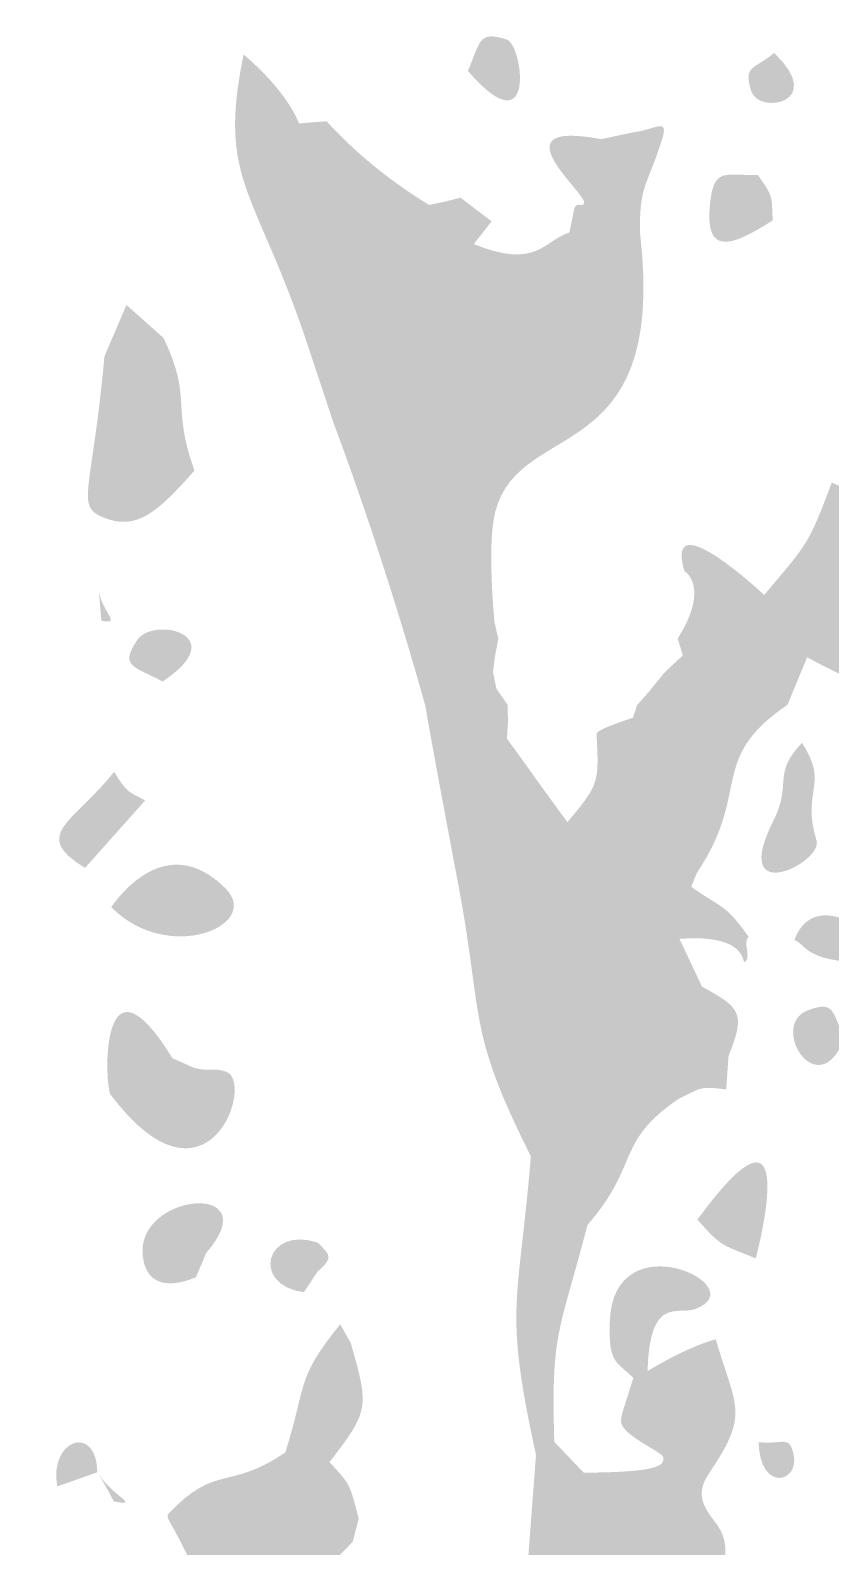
# Model space of a CAD drawing. Header units: millimetres. Extents: x 551 to 751, y 21 to 126.
# Drawn here: x 687.67 to 695.53, y 84.78 to 99.68 of the extents above; entities that cross this region are included whole.
import ezdxf

# ---------------------------------------------------------------- set-up
doc = ezdxf.new("R2010")
doc.units = ezdxf.units.MM

msp = doc.modelspace()

# ---------------------------------------------------------------- hatches: boundary and pattern name
at = {"true_color": 0x000000, "transparency": 33554687}
h = msp.add_hatch(color=18, dxfattribs=at)
edge = h.paths.add_edge_path(flags=0)
edge.add_spline(control_points=[(691.969, 99.276), (692.094, 99.565), (692.071, 99.675), (692.352, 99.584), (692.512, 99.531), (692.643, 98.497), (691.969, 99.276)], knot_values=[0, 0, 0, 0, 1, 1, 1, 2, 2, 2, 2], degree=3, periodic=1)
h = msp.add_hatch(color=18, dxfattribs=at)
edge = h.paths.add_edge_path(flags=0)
edge.add_spline(control_points=[(689.766, 99.438), (690.174, 99.089), (690.283, 98.827), (690.31, 98.761), (690.378, 97.973), (690.421, 97.84), (690.446, 97.764), (690.776, 97.287), (690.891, 97.134), (691.281, 97.564), (691.667, 97.595), (691.648, 97.627), (692.027, 97.576), (692.649, 97.322), (692.716, 97.613), (692.966, 97.689), (692.966, 97.689), (693.127, 97.715), (693.127, 97.715), (693.127, 97.715), (693.275, 97.471), (693.275, 97.471), (693.193, 96.638), (692.749, 97.091), (692.102, 96.583), (691.464, 96.713), (691.34, 96.888), (691.015, 96.307), (690.859, 96.349), (690.986, 96.478), (690.844, 96.516), (690.812, 96.525), (690.844, 96.516), (690.443, 96.439), (689.902, 98.129), (689.501, 98.153), (689.766, 99.438)], knot_values=[0, 0, 0, 0, 1, 1, 1, 2, 2, 2, 3, 3, 3, 4, 4, 4, 5, 5, 5, 6, 6, 6, 7, 7, 7, 8, 8, 8, 9, 9, 9, 10, 10, 10, 11, 11, 11, 12, 12, 12, 12], degree=3, periodic=1)
h = msp.add_hatch(color=18, dxfattribs=at)
edge = h.paths.add_edge_path(flags=0)
edge.add_spline(control_points=[(694.978, 99.453), (695.497, 98.957), (694.824, 98.847), (694.753, 99.076), (694.674, 99.333), (694.775, 99.286), (694.978, 99.453)], knot_values=[0, 0, 0, 0, 1, 1, 1, 2, 2, 2, 2], degree=3, periodic=1)
h = msp.add_hatch(color=18, dxfattribs=at)
edge = h.paths.add_edge_path(flags=0)
edge.add_spline(control_points=[(690.31, 98.761), (690.31, 98.761), (690.582, 98.782), (690.582, 98.782), (690.652, 98.704), (691.005, 98.313), (691.588, 97.961), (691.588, 97.961), (691.742, 97.992), (691.742, 97.992), (691.742, 97.992), (691.896, 98.032), (691.896, 98.032), (691.896, 98.032), (692.051, 97.914), (692.051, 97.914), (692.051, 97.914), (692.203, 97.799), (692.203, 97.799), (692.203, 97.799), (692.027, 97.576), (692.027, 97.576), (691.648, 97.627), (691.667, 97.595), (691.281, 97.564), (690.97, 97.624), (690.992, 97.61), (690.97, 97.624), (690.723, 97.779), (690.719, 97.691), (690.446, 97.764), (690.421, 97.84), (690.378, 97.973), (690.31, 98.761)], knot_values=[0, 0, 0, 0, 1, 1, 1, 2, 2, 2, 3, 3, 3, 4, 4, 4, 5, 5, 5, 6, 6, 6, 7, 7, 7, 8, 8, 8, 9, 9, 9, 10, 10, 10, 11, 11, 11, 11], degree=3, periodic=1)
h = msp.add_hatch(color=18, dxfattribs=at)
edge = h.paths.add_edge_path(flags=0)
edge.add_spline(control_points=[(693.279, 98.606), (693.442, 98.471), (693.43, 98.576), (693.6, 98.675), (693.812, 98.699), (693.947, 98.828), (693.876, 98.603), (693.728, 98.13), (693.651, 98.161), (693.661, 97.679), (693.661, 97.679), (693.127, 97.715), (693.127, 97.715), (693.127, 97.715), (692.966, 97.689), (692.966, 97.689), (693.018, 97.932), (693.01, 97.915), (693.018, 97.932), (693.05, 97.999), (693.09, 97.928), (693.111, 97.977), (693.149, 98.065), (692.222, 98.805), (693.279, 98.606)], knot_values=[0, 0, 0, 0, 1, 1, 1, 2, 2, 2, 3, 3, 3, 4, 4, 4, 5, 5, 5, 6, 6, 6, 7, 7, 7, 8, 8, 8, 8], degree=3, periodic=1)
h = msp.add_hatch(color=18, dxfattribs=at)
edge = h.paths.add_edge_path(flags=0)
edge.add_spline(control_points=[(693.279, 98.606), (693.279, 98.606), (693.6, 98.675), (693.6, 98.675), (693.43, 98.576), (693.442, 98.471), (693.279, 98.606)], knot_values=[0, 0, 0, 0, 1, 1, 1, 2, 2, 2, 2], degree=3, periodic=1)
h = msp.add_hatch(color=18, dxfattribs=at)
edge = h.paths.add_edge_path(flags=0)
edge.add_spline(control_points=[(694.818, 98.254), (694.974, 98.033), (694.95, 98.053), (694.964, 97.809), (694.55, 97.542), (694.296, 97.464), (694.347, 97.965), (694.385, 98.331), (694.484, 98.249), (694.818, 98.254)], knot_values=[0, 0, 0, 0, 1, 1, 1, 2, 2, 2, 3, 3, 3, 3], degree=3, periodic=1)
h = msp.add_hatch(color=18, dxfattribs=at)
edge = h.paths.add_edge_path(flags=0)
edge.add_spline(control_points=[(690.446, 97.764), (690.719, 97.691), (690.723, 97.779), (690.97, 97.624), (690.992, 97.61), (690.97, 97.624), (691.281, 97.564), (690.891, 97.134), (690.776, 97.287), (690.446, 97.764)], knot_values=[0, 0, 0, 0, 1, 1, 1, 2, 2, 2, 3, 3, 3, 3], degree=3, periodic=1)
h = msp.add_hatch(color=18, dxfattribs=at)
edge = h.paths.add_edge_path(flags=0)
edge.add_spline(control_points=[(693.127, 97.715), (693.127, 97.715), (693.661, 97.679), (693.661, 97.679), (693.94, 95.278), (692.377, 95.918), (692.219, 94.849), (692.171, 94.525), (692.223, 93.944), (692.23, 93.865), (692.23, 93.865), (692.268, 93.701), (692.268, 93.701), (692.268, 93.701), (692.237, 93.537), (692.237, 93.537), (692.237, 93.537), (692.216, 93.374), (692.216, 93.374), (692.216, 93.374), (692.249, 93.21), (692.249, 93.21), (692.249, 93.21), (692.359, 93.051), (692.359, 93.051), (692.359, 93.051), (692.363, 92.882), (692.363, 92.882), (692.363, 92.882), (692.353, 92.718), (692.353, 92.718), (692.353, 92.718), (692.473, 92.554), (692.473, 92.554), (692.511, 92.501), (692.752, 92.162), (692.947, 91.899), (693.262, 92.274), (693.257, 92.285), (693.233, 92.766), (693.231, 92.81), (693.562, 92.914), (693.591, 92.924), (693.591, 92.924), (693.63, 93.046), (693.63, 93.046), (693.63, 93.046), (693.745, 93.176), (693.745, 93.176), (693.745, 93.176), (693.899, 93.366), (693.899, 93.366), (693.899, 93.366), (694.081, 93.537), (694.081, 93.537), (694.081, 93.537), (694.261, 93.341), (694.261, 93.341), (693.969, 92.744), (694.241, 92.686), (694.035, 92.07), (693.911, 91.7), (693.759, 91.796), (693.698, 91.4), (693.49, 90.484), (693.746, 90.458), (693.974, 90.008), (693.974, 90.008), (694.065, 89.948), (694.065, 89.948), (694.176, 89.558), (694.102, 89.582), (694.042, 89.183), (693.41, 88.752), (693.666, 88.543), (693.144, 87.943), (692.744, 88.243), (692.732, 88.257), (692.702, 88.769), (692.702, 88.769), (692.907, 88.847), (692.907, 88.847), (693.088, 88.685), (693.057, 88.389), (693.163, 88.617), (693.248, 88.798), (693.013, 88.782), (693.098, 88.965), (693.162, 89.283), (693.143, 89.252), (693.148, 89.606), (693.256, 90.172), (693.18, 90.374), (693.157, 90.436), (692.98, 90.912), (692.75, 90.726), (692.619, 91.21), (692.619, 91.21), (692.628, 91.549), (692.628, 91.549), (692.607, 91.605), (692.545, 91.773), (692.111, 92.062), (692.111, 92.062), (692.049, 92.226), (692.049, 92.226), (692.049, 92.226), (692.005, 92.39), (692.005, 92.39), (692.005, 92.39), (691.944, 92.554), (691.944, 92.554), (691.944, 92.554), (691.895, 92.718), (691.895, 92.718), (691.895, 92.718), (691.91, 92.882), (691.91, 92.882), (691.91, 92.882), (691.956, 93.046), (691.956, 93.046), (691.956, 93.046), (691.948, 93.21), (691.948, 93.21), (691.948, 93.21), (691.747, 93.374), (691.747, 93.374), (691.784, 93.884), (691.719, 93.97), (691.689, 94.01), (691.125, 94.754), (691.79, 95.619), (692.102, 96.583), (692.749, 97.091), (693.193, 96.638), (693.275, 97.471), (693.275, 97.471), (693.127, 97.715), (693.127, 97.715)], knot_values=[0, 0, 0, 0, 1, 1, 1, 2, 2, 2, 3, 3, 3, 4, 4, 4, 5, 5, 5, 6, 6, 6, 7, 7, 7, 8, 8, 8, 9, 9, 9, 10, 10, 10, 11, 11, 11, 12, 12, 12, 13, 13, 13, 14, 14, 14, 15, 15, 15, 16, 16, 16, 17, 17, 17, 18, 18, 18, 19, 19, 19, 20, 20, 20, 21, 21, 21, 22, 22, 22, 23, 23, 23, 24, 24, 24, 25, 25, 25, 26, 26, 26, 27, 27, 27, 28, 28, 28, 29, 29, 29, 30, 30, 30, 31, 31, 31, 32, 32, 32, 33, 33, 33, 34, 34, 34, 35, 35, 35, 36, 36, 36, 37, 37, 37, 38, 38, 38, 39, 39, 39, 40, 40, 40, 41, 41, 41, 42, 42, 42, 43, 43, 43, 44, 44, 44, 45, 45, 45, 46, 46, 46, 46], degree=3, periodic=1)
h = msp.add_hatch(color=18, dxfattribs=at)
edge = h.paths.add_edge_path(flags=0)
edge.add_spline(control_points=[(688.615, 96.978), (688.615, 96.978), (688.979, 96.654), (688.979, 96.654), (688.552, 95.864), (688.464, 95.557), (689.283, 95.351), (688.925, 94.949), (688.721, 94.758), (688.395, 94.888), (688.106, 95.003), (688.276, 95.118), (688.399, 96.473), (688.399, 96.473), (688.615, 96.978), (688.615, 96.978)], knot_values=[0, 0, 0, 0, 1, 1, 1, 2, 2, 2, 3, 3, 3, 4, 4, 4, 5, 5, 5, 5], degree=3, periodic=1)
h = msp.add_hatch(color=18, dxfattribs=at)
edge = h.paths.add_edge_path(flags=0)
edge.add_spline(control_points=[(692.102, 96.583), (691.79, 95.619), (691.125, 94.754), (691.689, 94.01), (691.719, 93.97), (691.784, 93.884), (691.747, 93.374), (691.747, 93.374), (691.551, 93.041), (691.551, 93.041), (691.144, 94.498), (690.729, 95.607), (690.647, 95.826), (691.003, 96.264), (690.977, 96.278), (691.015, 96.307), (691.34, 96.888), (691.464, 96.713), (692.102, 96.583)], knot_values=[0, 0, 0, 0, 1, 1, 1, 2, 2, 2, 3, 3, 3, 4, 4, 4, 5, 5, 5, 6, 6, 6, 6], degree=3, periodic=1)
h = msp.add_hatch(color=18, dxfattribs=at)
edge = h.paths.add_edge_path(flags=0)
edge.add_spline(control_points=[(688.979, 96.654), (689.271, 96.044), (689.049, 96.005), (689.283, 95.351), (688.464, 95.557), (688.552, 95.864), (688.979, 96.654)], knot_values=[0, 0, 0, 0, 1, 1, 1, 2, 2, 2, 2], degree=3, periodic=1)
h = msp.add_hatch(color=18, dxfattribs=at)
edge = h.paths.add_edge_path(flags=0)
edge.add_spline(control_points=[(690.443, 96.439), (690.844, 96.516), (690.812, 96.525), (690.844, 96.516), (690.986, 96.478), (690.859, 96.349), (691.015, 96.307), (690.977, 96.278), (691.003, 96.264), (690.647, 95.826), (690.647, 95.826), (690.443, 96.439), (690.443, 96.439)], knot_values=[0, 0, 0, 0, 1, 1, 1, 2, 2, 2, 3, 3, 3, 4, 4, 4, 4], degree=3, periodic=1)
h = msp.add_hatch(color=18, dxfattribs=at)
edge = h.paths.add_edge_path(flags=0)
edge.add_spline(control_points=[(697.896, 95.71), (697.611, 95.202), (697.504, 95.271), (697.439, 94.675), (697.114, 94.758), (697.137, 94.709), (696.83, 94.661), (696.183, 93.914), (695.749, 93.924), (696.18, 93.355), (696.588, 92.817), (695.365, 93.484), (695.302, 93.518), (695.302, 93.518), (695.109, 93.051), (695.109, 93.051), (694.32, 92.516), (694.76, 92.205), (694.217, 91.398), (694.217, 91.398), (693.698, 91.4), (693.698, 91.4), (693.759, 91.796), (693.911, 91.7), (694.035, 92.07), (694.241, 92.686), (693.969, 92.744), (694.261, 93.341), (694.261, 93.341), (694.88, 94.13), (694.88, 94.13), (695.305, 94.635), (695.311, 94.613), (695.544, 95.233), (696.445, 94.856), (696.441, 94.849), (696.453, 94.863), (696.656, 95.115), (696.565, 95.173), (696.826, 95.335), (697.401, 95.614), (697.364, 96.121), (697.896, 95.71)], knot_values=[0, 0, 0, 0, 1, 1, 1, 2, 2, 2, 3, 3, 3, 4, 4, 4, 5, 5, 5, 6, 6, 6, 7, 7, 7, 8, 8, 8, 9, 9, 9, 10, 10, 10, 11, 11, 11, 12, 12, 12, 13, 13, 13, 14, 14, 14, 14], degree=3, periodic=1)
h = msp.add_hatch(color=18, dxfattribs=at)
edge = h.paths.add_edge_path(flags=0)
edge.add_spline(control_points=[(694.88, 94.13), (694.88, 94.13), (694.261, 93.341), (694.261, 93.341), (694.261, 93.341), (694.081, 93.537), (694.081, 93.537), (694.081, 93.537), (694.03, 93.701), (694.03, 93.701), (694.355, 94.216), (694.096, 94.364), (694.095, 94.366), (693.902, 95.037), (694.831, 94.175), (694.88, 94.13)], knot_values=[0, 0, 0, 0, 1, 1, 1, 2, 2, 2, 3, 3, 3, 4, 4, 4, 5, 5, 5, 5], degree=3, periodic=1)
h = msp.add_hatch(color=18, dxfattribs=at)
edge = h.paths.add_edge_path(flags=0)
edge.add_spline(control_points=[(688.343, 94.186), (688.36, 93.97), (688.583, 93.834), (688.368, 93.877), (688.368, 93.877), (688.343, 94.186), (688.343, 94.186)], knot_values=[0, 0, 0, 0, 1, 1, 1, 2, 2, 2, 2], degree=3, periodic=1)
h = msp.add_hatch(color=18, dxfattribs=at)
edge = h.paths.add_edge_path(flags=0)
edge.add_spline(control_points=[(688.971, 93.28), (688.688, 93.431), (688.544, 93.424), (688.721, 93.688), (688.878, 93.922), (689.666, 93.744), (688.971, 93.28)], knot_values=[0, 0, 0, 0, 1, 1, 1, 2, 2, 2, 2], degree=3, periodic=1)
h = msp.add_hatch(color=18, dxfattribs=at)
edge = h.paths.add_edge_path(flags=0)
edge.add_spline(control_points=[(691.551, 93.041), (691.551, 93.041), (691.747, 93.374), (691.747, 93.374), (691.747, 93.374), (691.948, 93.21), (691.948, 93.21), (691.948, 93.21), (691.956, 93.046), (691.956, 93.046), (691.956, 93.046), (691.91, 92.882), (691.91, 92.882), (691.91, 92.882), (691.895, 92.718), (691.895, 92.718), (691.895, 92.718), (691.944, 92.554), (691.944, 92.554), (691.944, 92.554), (692.005, 92.39), (692.005, 92.39), (692.005, 92.39), (692.049, 92.226), (692.049, 92.226), (692.049, 92.226), (692.111, 92.062), (692.111, 92.062), (692.545, 91.773), (692.607, 91.605), (692.628, 91.549), (692.628, 91.549), (692.583, 91.306), (692.583, 91.306), (692.196, 91.3), (692.219, 91.302), (691.854, 91.396), (691.568, 92.912), (691.576, 92.909), (691.551, 93.041)], knot_values=[0, 0, 0, 0, 1, 1, 1, 2, 2, 2, 3, 3, 3, 4, 4, 4, 5, 5, 5, 6, 6, 6, 7, 7, 7, 8, 8, 8, 9, 9, 9, 10, 10, 10, 11, 11, 11, 12, 12, 12, 13, 13, 13, 13], degree=3, periodic=1)
h = msp.add_hatch(color=18, dxfattribs=at)
edge = h.paths.add_edge_path(flags=0)
edge.add_spline(control_points=[(695.252, 92.678), (695.523, 92.26), (695.241, 92.213), (695.394, 91.719), (695.461, 91.5), (694.534, 91.046), (694.97, 91.912), (695.159, 92.289), (694.953, 92.367), (695.252, 92.678)], knot_values=[0, 0, 0, 0, 1, 1, 1, 2, 2, 2, 3, 3, 3, 3], degree=3, periodic=1)
h = msp.add_hatch(color=18, dxfattribs=at)
edge = h.paths.add_edge_path(flags=0)
edge.add_spline(control_points=[(688.494, 92.392), (688.618, 92.198), (688.611, 92.21), (688.799, 92.112), (688.799, 92.112), (688.208, 91.449), (688.208, 91.449), (687.671, 91.777), (688.089, 91.887), (688.494, 92.392)], knot_values=[0, 0, 0, 0, 1, 1, 1, 2, 2, 2, 3, 3, 3, 3], degree=3, periodic=1)
h = msp.add_hatch(color=18, dxfattribs=at)
edge = h.paths.add_edge_path(flags=0)
edge.add_spline(control_points=[(688.466, 91.064), (688.52, 91.142), (689.004, 91.833), (689.589, 91.247), (689.949, 90.886), (689.026, 90.496), (688.466, 91.064)], knot_values=[0, 0, 0, 0, 1, 1, 1, 2, 2, 2, 2], degree=3, periodic=1)
for points in [[(692.628, 91.549), (692.619, 91.21), (692.583, 91.306)], [(692.98, 88.943), (692.907, 88.847), (692.702, 88.769)]]:
    msp.add_hatch(color=18, dxfattribs=at).paths.add_polyline_path(points, flags=0)
h = msp.add_hatch(color=18, dxfattribs=at)
edge = h.paths.add_edge_path(flags=0)
edge.add_spline(control_points=[(691.854, 91.396), (692.219, 91.302), (692.196, 91.3), (692.583, 91.306), (692.583, 91.306), (692.619, 91.21), (692.619, 91.21), (692.75, 90.726), (692.98, 90.912), (693.157, 90.436), (693.18, 90.374), (693.256, 90.172), (693.148, 89.606), (693.143, 89.252), (693.162, 89.283), (693.098, 88.965), (693.098, 88.965), (692.98, 88.943), (692.98, 88.943), (692.98, 88.943), (692.702, 88.769), (692.702, 88.769), (692.702, 88.769), (692.588, 88.617), (692.588, 88.617), (691.938, 89.91), (692.135, 89.957), (691.854, 91.396)], knot_values=[0, 0, 0, 0, 1, 1, 1, 2, 2, 2, 3, 3, 3, 4, 4, 4, 5, 5, 5, 6, 6, 6, 7, 7, 7, 8, 8, 8, 9, 9, 9, 9], degree=3, periodic=1)
h = msp.add_hatch(color=18, dxfattribs=at)
edge = h.paths.add_edge_path(flags=0)
edge.add_spline(control_points=[(693.698, 91.4), (693.698, 91.4), (694.217, 91.398), (694.217, 91.398), (694.217, 91.398), (694.164, 91.263), (694.164, 91.263), (694.164, 91.263), (694.048, 90.753), (694.048, 90.753), (694.048, 90.753), (694.269, 90.283), (694.269, 90.283), (694.269, 90.283), (693.974, 90.008), (693.974, 90.008), (693.746, 90.458), (693.49, 90.484), (693.698, 91.4)], knot_values=[0, 0, 0, 0, 1, 1, 1, 2, 2, 2, 3, 3, 3, 4, 4, 4, 5, 5, 5, 6, 6, 6, 6], degree=3, periodic=1)
h = msp.add_hatch(color=18, dxfattribs=at)
edge = h.paths.add_edge_path(flags=0)
edge.add_spline(control_points=[(695.177, 90.741), (695.418, 91.41), (696.409, 90.479), (695.754, 90.523), (695.276, 90.555), (695.288, 90.699), (695.177, 90.741)], knot_values=[0, 0, 0, 0, 1, 1, 1, 2, 2, 2, 2], degree=3, periodic=1)
h = msp.add_hatch(color=18, dxfattribs=at)
edge = h.paths.add_edge_path(flags=0)
edge.add_spline(control_points=[(694.164, 91.263), (694.478, 91.043), (694.499, 91.095), (694.727, 90.772), (694.664, 90.723), (694.756, 90.576), (694.694, 90.527), (694.65, 90.493), (694.745, 90.803), (694.048, 90.753), (694.048, 90.753), (694.164, 91.263), (694.164, 91.263)], knot_values=[0, 0, 0, 0, 1, 1, 1, 2, 2, 2, 3, 3, 3, 4, 4, 4, 4], degree=3, periodic=1)
h = msp.add_hatch(color=18, dxfattribs=at)
edge = h.paths.add_edge_path(flags=0)
edge.add_spline(control_points=[(689.067, 89.58), (688.768, 89.323), (688.815, 89.258), (688.455, 89.228), (688.392, 89.418), (688.379, 90.7), (689.067, 89.58)], knot_values=[0, 0, 0, 0, 1, 1, 1, 2, 2, 2, 2], degree=3, periodic=1)
h = msp.add_hatch(color=18, dxfattribs=at)
edge = h.paths.add_edge_path(flags=0)
edge.add_spline(control_points=[(694.269, 90.283), (694.648, 90.077), (694.7, 90.024), (694.53, 89.603), (694.53, 89.603), (694.065, 89.948), (694.065, 89.948), (694.065, 89.948), (693.974, 90.008), (693.974, 90.008), (693.974, 90.008), (694.269, 90.283), (694.269, 90.283)], knot_values=[0, 0, 0, 0, 1, 1, 1, 2, 2, 2, 3, 3, 3, 4, 4, 4, 4], degree=3, periodic=1)
h = msp.add_hatch(color=18, dxfattribs=at)
edge = h.paths.add_edge_path(flags=0)
edge.add_spline(control_points=[(695.665, 89.769), (695.406, 89.115), (694.919, 89.908), (695.312, 90.052), (695.569, 90.146), (695.551, 90.043), (695.665, 89.769)], knot_values=[0, 0, 0, 0, 1, 1, 1, 2, 2, 2, 2], degree=3, periodic=1)
h = msp.add_hatch(color=18, dxfattribs=at)
edge = h.paths.add_edge_path(flags=0)
edge.add_spline(control_points=[(694.065, 89.948), (694.065, 89.948), (694.53, 89.603), (694.53, 89.603), (694.53, 89.603), (694.507, 89.273), (694.507, 89.273), (694.256, 89.307), (694.269, 89.294), (694.042, 89.183), (694.102, 89.582), (694.176, 89.558), (694.065, 89.948)], knot_values=[0, 0, 0, 0, 1, 1, 1, 2, 2, 2, 3, 3, 3, 4, 4, 4, 4], degree=3, periodic=1)
h = msp.add_hatch(color=18, dxfattribs=at)
edge = h.paths.add_edge_path(flags=0)
edge.add_spline(control_points=[(689.067, 89.58), (689.289, 89.483), (689.27, 89.487), (689.289, 89.483), (689.454, 89.445), (689.439, 89.494), (689.589, 89.45), (689.89, 89.362), (689.412, 87.95), (688.455, 89.228), (688.815, 89.258), (688.768, 89.323), (689.067, 89.58)], knot_values=[0, 0, 0, 0, 1, 1, 1, 2, 2, 2, 3, 3, 3, 4, 4, 4, 4], degree=3, periodic=1)
h = msp.add_hatch(color=18, dxfattribs=at)
edge = h.paths.add_edge_path(flags=0)
edge.add_spline(control_points=[(692.567, 89.443), (692.661, 89.12), (692.894, 88.782), (692.68, 89.053), (692.66, 89.078), (692.68, 89.053), (692.567, 89.443)], knot_values=[0, 0, 0, 0, 1, 1, 1, 2, 2, 2, 2], degree=3, periodic=1)
h = msp.add_hatch(color=18, dxfattribs=at)
edge = h.paths.add_edge_path(flags=0)
edge.add_spline(control_points=[(694.224, 87.996), (695.275, 89.431), (694.813, 87.668), (694.796, 87.614), (694.475, 87.749), (694.467, 87.716), (694.224, 87.996)], knot_values=[0, 0, 0, 0, 1, 1, 1, 2, 2, 2, 2], degree=3, periodic=1)
h = msp.add_hatch(color=18, dxfattribs=at)
edge = h.paths.add_edge_path(flags=0)
edge.add_spline(control_points=[(692.98, 88.943), (692.98, 88.943), (693.098, 88.965), (693.098, 88.965), (693.013, 88.782), (693.248, 88.798), (693.163, 88.617), (693.057, 88.389), (693.088, 88.685), (692.907, 88.847), (692.907, 88.847), (692.98, 88.943), (692.98, 88.943)], knot_values=[0, 0, 0, 0, 1, 1, 1, 2, 2, 2, 3, 3, 3, 4, 4, 4, 4], degree=3, periodic=1)
h = msp.add_hatch(color=18, dxfattribs=at)
edge = h.paths.add_edge_path(flags=0)
edge.add_spline(control_points=[(692.702, 88.769), (692.732, 88.257), (692.744, 88.243), (693.144, 87.943), (692.867, 86.874), (692.785, 86.907), (692.818, 85.813), (692.818, 85.813), (692.638, 85.686), (692.638, 85.686), (692.318, 87.151), (692.466, 87.139), (692.588, 88.617), (692.588, 88.617), (692.702, 88.769), (692.702, 88.769)], knot_values=[0, 0, 0, 0, 1, 1, 1, 2, 2, 2, 3, 3, 3, 4, 4, 4, 5, 5, 5, 5], degree=3, periodic=1)
h = msp.add_hatch(color=18, dxfattribs=at)
edge = h.paths.add_edge_path(flags=0)
edge.add_spline(control_points=[(689.399, 87.668), (689.399, 87.668), (689.299, 87.431), (689.299, 87.431), (689.258, 87.413), (688.829, 87.218), (688.776, 87.63), (688.694, 88.263), (690.015, 88.381), (689.399, 87.668)], knot_values=[0, 0, 0, 0, 1, 1, 1, 2, 2, 2, 3, 3, 3, 3], degree=3, periodic=1)
h = msp.add_hatch(color=18, dxfattribs=at)
edge = h.paths.add_edge_path(flags=0)
edge.add_spline(control_points=[(690.494, 87.769), (690.494, 87.769), (690.492, 87.485), (690.492, 87.485), (690.492, 87.485), (690.358, 87.282), (690.358, 87.282), (689.829, 87.353), (689.985, 87.941), (690.494, 87.769)], knot_values=[0, 0, 0, 0, 1, 1, 1, 2, 2, 2, 3, 3, 3, 3], degree=3, periodic=1)
h = msp.add_hatch(color=18, dxfattribs=at)
edge = h.paths.add_edge_path(flags=0)
edge.add_spline(control_points=[(693.595, 86.442), (693.412, 86.613), (693.352, 86.594), (693.363, 86.988), (693.392, 88.007), (694.808, 87.333), (694.199, 87.116), (694.027, 87.055), (693.754, 87.252), (693.734, 86.507), (693.734, 86.507), (693.595, 86.442), (693.595, 86.442)], knot_values=[0, 0, 0, 0, 1, 1, 1, 2, 2, 2, 3, 3, 3, 4, 4, 4, 4], degree=3, periodic=1)
h = msp.add_hatch(color=18, dxfattribs=at)
edge = h.paths.add_edge_path(flags=0)
edge.add_spline(control_points=[(690.494, 87.769), (690.604, 87.656), (690.662, 87.628), (690.492, 87.485), (690.492, 87.485), (690.494, 87.769), (690.494, 87.769)], knot_values=[0, 0, 0, 0, 1, 1, 1, 2, 2, 2, 2], degree=3, periodic=1)
h = msp.add_hatch(color=18, dxfattribs=at)
edge = h.paths.add_edge_path(flags=0)
edge.add_spline(control_points=[(690.715, 86.967), (690.715, 86.967), (690.818, 86.785), (690.818, 86.785), (691, 86.15), (691, 86.12), (690.61, 85.613), (690.61, 85.613), (690.356, 85.635), (690.356, 85.635), (690.356, 85.635), (690.175, 85.708), (690.175, 85.708), (690.389, 86.373), (690.271, 86.423), (690.715, 86.967)], knot_values=[0, 0, 0, 0, 1, 1, 1, 2, 2, 2, 3, 3, 3, 4, 4, 4, 5, 5, 5, 5], degree=3, periodic=1)
h = msp.add_hatch(color=18, dxfattribs=at)
edge = h.paths.add_edge_path(flags=0)
edge.add_spline(control_points=[(694.404, 86.82), (694.603, 86.143), (694.738, 86.097), (694.347, 85.516), (694.262, 85.388), (694.204, 85.265), (694.386, 85.041), (694.829, 84.495), (693.757, 84.233), (694.7, 82.078), (694.862, 81.672), (694.832, 81.658), (695.208, 81.459), (695.259, 81.246), (695.207, 81.277), (695.118, 81.095), (694.688, 80.614), (695.185, 80.454), (694.899, 79.887), (694.789, 79.897), (694.809, 79.833), (694.706, 79.843), (694.687, 79.845), (694.706, 79.843), (694.467, 79.891), (694.143, 80.147), (694.164, 80.199), (693.738, 80.134), (693.488, 80.096), (692.989, 81.015), (693.201, 81.363), (693.521, 81.89), (692.708, 81.96), (693.053, 82.461), (693.094, 82.521), (693.339, 83.461), (693.362, 83.549), (693.282, 83.612), (693.386, 83.651), (693.307, 83.713), (693.294, 83.724), (693.307, 83.713), (693.109, 83.799), (693.056, 83.889), (692.748, 84.706), (692.59, 83.943), (692.59, 83.943), (692.542, 83.858), (692.542, 83.858), (692.54, 84.286), (692.565, 84.261), (692.564, 84.701), (693.08, 84.633), (692.921, 84.913), (693.107, 85.51), (693.901, 85.513), (693.894, 85.594), (693.888, 85.661), (693.884, 85.714), (693.464, 85.883), (693.474, 86.017), (693.479, 86.092), (693.484, 86.084), (693.595, 86.442), (693.595, 86.442), (693.734, 86.507), (693.734, 86.507), (693.784, 86.538), (694.119, 86.742), (694.404, 86.82)], knot_values=[0, 0, 0, 0, 1, 1, 1, 2, 2, 2, 3, 3, 3, 4, 4, 4, 5, 5, 5, 6, 6, 6, 7, 7, 7, 8, 8, 8, 9, 9, 9, 10, 10, 10, 11, 11, 11, 12, 12, 12, 13, 13, 13, 14, 14, 14, 15, 15, 15, 16, 16, 16, 17, 17, 17, 18, 18, 18, 19, 19, 19, 20, 20, 20, 21, 21, 21, 22, 22, 22, 23, 23, 23, 23], degree=3, periodic=1)
h = msp.add_hatch(color=18, dxfattribs=at)
edge = h.paths.add_edge_path(flags=0)
edge.add_spline(control_points=[(688.33, 85.514), (688.33, 85.514), (687.935, 85.375), (687.935, 85.375), (687.85, 85.832), (688.319, 86.001), (688.33, 85.514)], knot_values=[0, 0, 0, 0, 1, 1, 1, 2, 2, 2, 2], degree=3, periodic=1)
h = msp.add_hatch(color=18, dxfattribs=at)
edge = h.paths.add_edge_path(flags=0)
edge.add_spline(control_points=[(692.818, 85.813), (692.818, 85.813), (693.107, 85.51), (693.107, 85.51), (692.921, 84.913), (693.08, 84.633), (692.564, 84.701), (692.564, 84.701), (692.638, 85.686), (692.638, 85.686), (692.638, 85.686), (692.818, 85.813), (692.818, 85.813)], knot_values=[0, 0, 0, 0, 1, 1, 1, 2, 2, 2, 3, 3, 3, 4, 4, 4, 4], degree=3, periodic=1)
h = msp.add_hatch(color=18, dxfattribs=at)
edge = h.paths.add_edge_path(flags=0)
edge.add_spline(control_points=[(694.825, 85.81), (695.067, 85.784), (695.126, 85.884), (695.169, 85.689), (695.231, 85.411), (694.837, 85.312), (694.825, 85.81)], knot_values=[0, 0, 0, 0, 1, 1, 1, 2, 2, 2, 2], degree=3, periodic=1)
h = msp.add_hatch(color=18, dxfattribs=at)
edge = h.paths.add_edge_path(flags=0)
edge.add_spline(control_points=[(690.175, 85.708), (690.175, 85.708), (690.356, 85.635), (690.356, 85.635), (690.356, 85.635), (690.61, 85.613), (690.61, 85.613), (690.828, 85.381), (690.806, 85.392), (690.897, 85.06), (690.897, 85.06), (690.838, 84.831), (690.838, 84.831), (690.446, 84.431), (690.074, 84.013), (690.009, 83.94), (690.009, 83.94), (689.741, 83.884), (689.741, 83.884), (689.741, 83.884), (689.48, 84.068), (689.48, 84.068), (689.094, 85.063), (688.972, 85.048), (689.034, 85.113), (689.494, 85.599), (689.624, 85.333), (690.175, 85.708)], knot_values=[0, 0, 0, 0, 1, 1, 1, 2, 2, 2, 3, 3, 3, 4, 4, 4, 5, 5, 5, 6, 6, 6, 7, 7, 7, 8, 8, 8, 9, 9, 9, 9], degree=3, periodic=1)
h = msp.add_hatch(color=18, dxfattribs=at)
edge = h.paths.add_edge_path(flags=0)
edge.add_spline(control_points=[(688.33, 85.514), (688.472, 85.278), (688.761, 85.181), (688.503, 85.225), (688.478, 85.23), (688.503, 85.225), (688.33, 85.514)], knot_values=[0, 0, 0, 0, 1, 1, 1, 2, 2, 2, 2], degree=3, periodic=1)

doc.saveas('drawing.dxf')
